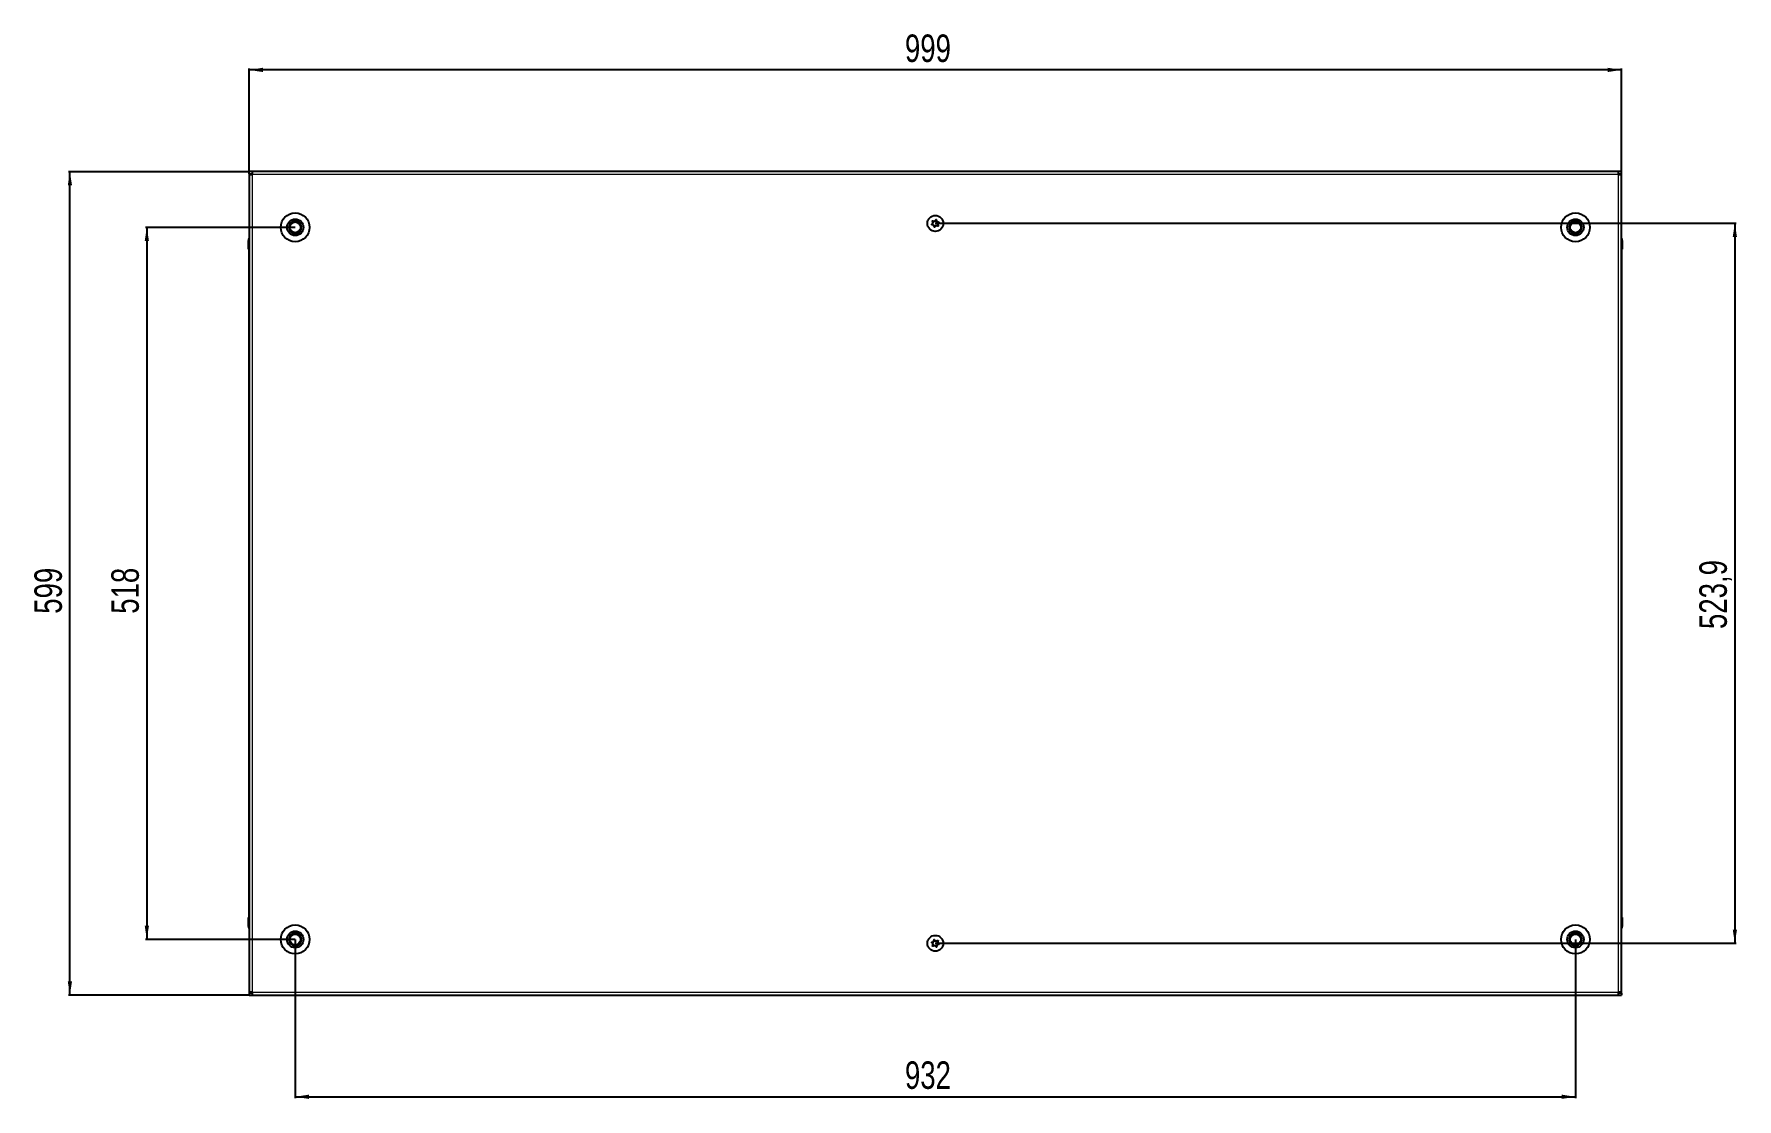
# Model space of a CAD drawing. Header units: millimetres. Extents: x 1415 to 6170, y -1465 to 1637.
# Drawn here: x 1415 to 2654, y 801 to 1576 of the extents above; entities that cross this region are included whole.
import ezdxf

# ---------------------------------------------------------------- set-up
doc = ezdxf.new("R2010")
doc.units = ezdxf.units.MM
doc.layers.add('FORMAT', color=7, linetype='Continuous')
doc.styles.add('SLDTEXTSTYLE0', font='TXT', dxfattribs={"width": 0.75})
doc.dimstyles.new('SLDDIMSTYLE0', dxfattribs={"dimtxt": 20, "dimasz": 10, "dimexe": 0, "dimexo": 0.0625, "dimgap": 5, "dimtad": 2, "dimdec": 1, "dimrnd": 1e-09, "dimzin": 12, "dimdsep": 46, "dimtxsty": 'SLDTEXTSTYLE0', "dimsah": 1, "dimcen": 0.09, "dimadec": 0, "dimazin": 3, "dimtfac": 1, "dimtofl": 0, "dimtmove": 0, "dimatfit": 3, "dimfxl": 0, "dimfrac": 2, "dimtolj": 1, "dimtzin": 12, "dimarcsym": 0})

# ---------------------------------------------------------------- blocks, each defined once
blk = doc.blocks.new('_D')
at = {"layer": 'FORMAT'}
for p, q in [((1571.3, 1475.8), (1439.8, 1475.8)), ((1440.8, 876.8), (1440.8, 1475.8)), ((1571.3, 876.8), (1439.8, 876.8))]:
    blk.add_line(p, q, dxfattribs=at)
for points in [[(1440.8, 1475.8), (1439.3, 1465.8), (1442.4, 1465.8)], [(1440.8, 876.8), (1442.4, 886.8), (1439.3, 886.8)]]:
    blk.add_solid(points, dxfattribs=at)
at = {"layer": 'FORMAT', "insert": (1415, 1154.2), "char_height": 20, "attachment_point": 1, "rotation": 90, "style": 'SLDTEXTSTYLE0'}
blk.add_mtext('599', dxfattribs=at)
blk = doc.blocks.new('_D_1')
at = {"layer": 'FORMAT'}
for p, q in [((1571.3, 1475.8), (1571.3, 1550.8)), ((2570.3, 1549.8), (1571.3, 1549.8)), ((2570.3, 1475.8), (2570.3, 1550.8))]:
    blk.add_line(p, q, dxfattribs=at)
for points in [[(1571.3, 1549.8), (1581.3, 1548.3), (1581.3, 1551.4)], [(2570.3, 1549.8), (2560.3, 1551.4), (2560.3, 1548.3)]]:
    blk.add_solid(points, dxfattribs=at)
at = {"layer": 'FORMAT', "insert": (2048.7, 1575.6), "char_height": 20, "attachment_point": 1, "style": 'SLDTEXTSTYLE0'}
blk.add_mtext('999', dxfattribs=at)
blk = doc.blocks.new('_D_2')
at = {"layer": 'FORMAT'}
for p, q in [((1604.8, 917.3), (1604.8, 801.8)), ((2536.8, 917.3), (2536.8, 801.8)), ((1604.8, 802.8), (2536.8, 802.8))]:
    blk.add_line(p, q, dxfattribs=at)
for points in [[(1604.8, 802.8), (1614.8, 801.3), (1614.8, 804.4)], [(2536.8, 802.8), (2526.8, 804.4), (2526.8, 801.3)]]:
    blk.add_solid(points, dxfattribs=at)
at = {"layer": 'FORMAT', "insert": (2048.7, 828.6), "char_height": 20, "attachment_point": 1, "style": 'SLDTEXTSTYLE0'}
blk.add_mtext('932', dxfattribs=at)
blk = doc.blocks.new('_D_3')
at = {"layer": 'FORMAT'}
for p, q in [((2070.8, 1438.3), (2653.8, 1438.3)), ((2652.8, 1438.3), (2652.8, 914.5)), ((2070.8, 914.5), (2653.8, 914.5))]:
    blk.add_line(p, q, dxfattribs=at)
for points in [[(2652.8, 1438.3), (2651.3, 1428.3), (2654.4, 1428.3)], [(2652.8, 914.5), (2654.4, 924.5), (2651.3, 924.5)]]:
    blk.add_solid(points, dxfattribs=at)
at = {"layer": 'FORMAT', "insert": (2627, 1143.1), "char_height": 20, "attachment_point": 1, "rotation": 90, "style": 'SLDTEXTSTYLE0'}
blk.add_mtext('523,9', dxfattribs=at)
blk = doc.blocks.new('_D_4')
at = {"layer": 'FORMAT'}
for p, q in [((1604.8, 1435.3), (1495.8, 1435.3)), ((1496.8, 1435.3), (1496.8, 917.3)), ((1604.8, 917.3), (1495.8, 917.3))]:
    blk.add_line(p, q, dxfattribs=at)
for points in [[(1496.8, 1435.3), (1495.3, 1425.3), (1498.4, 1425.3)], [(1496.8, 917.3), (1498.4, 927.3), (1495.3, 927.3)]]:
    blk.add_solid(points, dxfattribs=at)
at = {"layer": 'FORMAT', "insert": (1471, 1154.2), "char_height": 20, "attachment_point": 1, "rotation": 90, "style": 'SLDTEXTSTYLE0'}
blk.add_mtext('518', dxfattribs=at)

msp = doc.modelspace()

# ---------------------------------------------------------------- linework, layer by layer
at = {"color": 7, "linetype": 'Continuous', "lineweight": 25}
for p, q in [((1571.32, 1474.32), (1571.32, 1475.82)), ((1573.42, 1475.82), (1571.32, 1475.82)), ((2568.22, 1475.82), (1573.42, 1475.82)), ((1573.42, 1475.82), (1573.42, 1473.72)), ((2568.22, 1473.72), (2568.22, 1475.82)), ((2570.32, 1475.82), (2568.22, 1475.82)), ((2570.32, 1474.32), (2570.32, 1475.82)), ((1571.32, 1474.32), (1573.42, 1474.32)), ((1571.32, 1474.32), (1571.32, 1473.72)), ((1571.32, 1473.72), (1571.32, 878.92)), ((1571.32, 1473.72), (1573.42, 1473.72)), ((2568.22, 1474.32), (2570.32, 1474.32)), ((2568.22, 1473.72), (2570.32, 1473.72)), ((2570.32, 1473.72), (2570.32, 1474.32)), ((2570.32, 878.92), (2570.32, 1473.72)), ((1570.82, 1425.82), (1570.82, 1419.32)), ((1570.82, 1419.32), (1570.82, 1425.82)), ((2570.32, 1427.15), (2570.32, 1427.15)), ((2570.82, 1425.82), (2570.82, 1419.32)), ((2570.82, 1419.32), (2570.82, 1425.82)), ((1570.82, 1419.32), (1570.82, 1419.32)), ((1571.32, 1419.32), (1570.82, 1419.32)), ((1570.97, 1419.32), (1570.97, 933.32)), ((2570.32, 1419.32), (2570.82, 1419.32)), ((2570.67, 933.32), (2570.67, 1419.32)), ((2570.82, 1419.32), (2570.82, 1419.32)), ((2570.82, 1419.32), (2570.82, 1419.32)), ((1570.82, 926.82), (1570.82, 933.32)), ((1570.82, 933.32), (1570.82, 933.32)), ((1570.82, 933.32), (1570.82, 933.32)), ((1570.82, 933.32), (1570.82, 926.82)), ((1571.32, 933.32), (1570.82, 933.32)), ((2570.32, 933.32), (2570.82, 933.32)), ((2570.82, 933.32), (2570.82, 933.32)), ((2570.82, 926.82), (2570.82, 933.32)), ((2570.82, 933.32), (2570.82, 926.82)), ((1571.32, 925.5), (1571.32, 925.5)), ((1573.42, 878.92), (1571.32, 878.92)), ((1571.32, 878.92), (1571.32, 878.32)), ((1571.32, 878.32), (1571.32, 876.82)), ((1573.42, 878.32), (1571.32, 878.32)), ((1571.32, 876.82), (1573.42, 876.82)), ((1573.42, 878.92), (1573.42, 876.82)), ((1573.42, 876.82), (2568.22, 876.82)), ((2570.32, 878.92), (2568.22, 878.92)), ((2568.22, 876.82), (2568.22, 878.92)), ((2570.32, 878.32), (2568.22, 878.32)), ((2568.22, 876.82), (2570.32, 876.82)), ((2570.32, 878.32), (2570.32, 878.92)), ((2570.32, 878.32), (2570.32, 876.82))]:
    msp.add_line(p, q, dxfattribs=at)
at = {"color": 8, "linetype": 'Continuous', "lineweight": 18}
for p, q in [((1573.42, 1473.72), (1573.42, 878.92)), ((2568.22, 1473.72), (1573.42, 1473.72)), ((2568.22, 878.92), (2568.22, 1473.72)), ((1571.32, 1425.82), (1570.82, 1425.82)), ((2570.32, 1425.82), (2570.82, 1425.82)), ((1571.32, 926.82), (1570.82, 926.82)), ((2570.32, 926.82), (2570.82, 926.82)), ((1573.42, 878.92), (2568.22, 878.92))]:
    msp.add_line(p, q, dxfattribs=at)
at = {"color": 7, "linetype": 'Continuous', "lineweight": 25}
for centre, radius in [((1604.82, 1435.32), 10.5), ((1604.82, 1435.32), 6), ((1604.82, 1435.32), 3.9), ((2070.82, 1438.17), 5.79), ((2070.82, 1438.17), 1.85), ((2536.82, 1435.32), 10.5), ((2536.82, 1435.32), 6), ((2536.82, 1435.32), 3.9), ((1604.82, 917.32), 10.5), ((1604.82, 917.32), 6), ((1604.82, 917.32), 3.9), ((2070.82, 914.47), 5.79), ((2536.82, 917.32), 10.5), ((2536.82, 917.32), 6), ((2536.82, 917.32), 3.9), ((2070.82, 914.47), 1.85)]:
    msp.add_circle(centre, radius, dxfattribs=at)
for centre, radius, start, end in [((1604.82, 1435.32), 4.62, 120, 180), ((1604.82, 1435.32), 4.62, 60, 120), ((1604.82, 1435.32), 4.62, 0, 60), ((2536.82, 1435.32), 4.62, 120, 180), ((2536.82, 1435.32), 4.62, 60, 120), ((2536.82, 1435.32), 4.62, 360, 60), ((1572.82, 1425.82), 2, 138.57492, 180), ((1572.82, 1425.82), 2, 138.59038, 180), ((1604.82, 1435.32), 4.62, 180, 240), ((1604.82, 1435.32), 4.62, 240, 300), ((1604.82, 1435.32), 4.62, 300, 0), ((2536.82, 1435.32), 4.62, 180, 240), ((2536.82, 1435.32), 4.62, 240, 300), ((2536.82, 1435.32), 4.62, 300, 360), ((2568.82, 1425.82), 2, 33.94202, 41.40962), ((2568.82, 1425.82), 2, 0, 41.39416), ((2568.82, 1425.82), 2, 0, 18.58003), ((1572.82, 926.82), 2, 180, 198.58003), ((1572.82, 926.82), 2, 180, 221.40962), ((1572.82, 926.82), 2, 213.94202, 221.40962), ((1604.82, 917.32), 4.62, 120, 180), ((1604.82, 917.32), 4.62, 180, 240), ((1604.82, 917.32), 4.62, 60, 120), ((1604.82, 917.32), 4.62, 360, 60), ((1604.82, 917.32), 4.62, 300, 360), ((2536.82, 917.32), 4.62, 120, 180), ((2536.82, 917.32), 4.62, 180, 240), ((2536.82, 917.32), 4.62, 60, 120), ((2536.82, 917.32), 4.62, 360, 60), ((2536.82, 917.32), 4.62, 300, 360), ((2568.82, 926.82), 2, 318.57492, 0), ((2568.82, 926.82), 2, 318.59038, 0), ((1604.82, 917.32), 4.62, 240, 300), ((2536.82, 917.32), 4.62, 240, 300)]:
    msp.add_arc(centre, radius, start, end, dxfattribs=at)
for points, knots in [([(1600.2, 1435.32), (1600.53, 1435.9), (1601.1, 1436.88), (1601.92, 1438.3), (1602.33, 1439.01), (1602.51, 1439.32)], [0, 0, 0, 0, 0.4391308, 0.7513783, 1, 1, 1, 1]), ([(1602.51, 1439.32), (1602.71, 1439.32), (1603.42, 1439.32), (1604.72, 1439.32), (1606.11, 1439.32), (1606.86, 1439.32), (1607.13, 1439.32)], [0, 0, 0, 0, 0.1393293, 0.4852696, 0.8163565, 1, 1, 1, 1]), ([(1607.13, 1439.32), (1607.46, 1438.75), (1608.03, 1437.77), (1608.85, 1436.35), (1609.26, 1435.64), (1609.44, 1435.32)], [0, 0, 0, 0, 0.4391308, 0.7513783, 1, 1, 1, 1]), ([(2068.73, 1440.04), (2068.72, 1440.03), (2068.71, 1440), (2068.71, 1439.95), (2068.73, 1439.8), (2068.87, 1439.44), (2069.06, 1438.94), (2068.96, 1438.31), (2068.64, 1437.91), (2068.36, 1437.63), (2068.21, 1437.45), (2068.16, 1437.36), (2068.15, 1437.32), (2068.16, 1437.29), (2068.18, 1437.26), (2068.24, 1437.22), (2068.5, 1437.15), (2068.97, 1437.09), (2069.64, 1436.85), (2069.96, 1436.21), (2070.06, 1435.75), (2070.16, 1435.5), (2070.21, 1435.45), (2070.24, 1435.43), (2070.27, 1435.43), (2070.31, 1435.44), (2070.34, 1435.46), (2070.41, 1435.51), (2070.56, 1435.68), (2070.8, 1435.98), (2071.17, 1436.34), (2071.78, 1436.51), (2072.3, 1436.38), (2072.68, 1436.28), (2072.83, 1436.27), (2072.89, 1436.29), (2072.91, 1436.31), (2072.93, 1436.34), (2072.93, 1436.4), (2072.91, 1436.54), (2072.77, 1436.9), (2072.58, 1437.41), (2072.68, 1438.04), (2073, 1438.44), (2073.28, 1438.72), (2073.43, 1438.9), (2073.48, 1438.98), (2073.49, 1439.03), (2073.48, 1439.06), (2073.46, 1439.08), (2073.4, 1439.13), (2073.14, 1439.2), (2072.67, 1439.25), (2072, 1439.5), (2071.68, 1440.13), (2071.58, 1440.6), (2071.48, 1440.85), (2071.43, 1440.9), (2071.4, 1440.91), (2071.37, 1440.92), (2071.33, 1440.91), (2071.3, 1440.89), (2071.23, 1440.84), (2071.08, 1440.67), (2070.84, 1440.37), (2070.47, 1440.01), (2069.86, 1439.84), (2069.34, 1439.97), (2068.96, 1440.06), (2068.81, 1440.07), (2068.75, 1440.06), (2068.74, 1440.04), (2068.73, 1440.04)], [0, 0, 0, 0, 0.00200873, 0.00442003, 0.00936469, 0.02552819, 0.06770529, 0.09578618, 0.12464563, 0.1503415, 0.16051935, 0.16339425, 0.16569651, 0.16724481, 0.16887414, 0.1707699, 0.17860577, 0.21199411, 0.24999446, 0.2879948, 0.32138314, 0.32921901, 0.33111477, 0.3327441, 0.3342924, 0.33621663, 0.33853534, 0.3413178, 0.34966197, 0.37535784, 0.40421729, 0.43229818, 0.47447528, 0.49063878, 0.4966691, 0.49844005, 0.5, 0.50200873, 0.50442003, 0.50936469, 0.52552819, 0.56770529, 0.59578618, 0.62464563, 0.6503415, 0.66051935, 0.66339425, 0.66569651, 0.66724481, 0.66887414, 0.6707699, 0.67860577, 0.71199411, 0.74999446, 0.7879948, 0.82138314, 0.82921901, 0.83111477, 0.8327441, 0.8342924, 0.83621663, 0.83853534, 0.8413178, 0.84966197, 0.87535784, 0.90421729, 0.93229818, 0.97447528, 0.99063878, 0.9966691, 0.99844005, 1, 1, 1, 1]), ([(2532.2, 1435.32), (2532.53, 1435.9), (2533.1, 1436.88), (2533.92, 1438.3), (2534.33, 1439.01), (2534.51, 1439.32)], [0, 0, 0, 0, 0.4391308, 0.7513783, 1, 1, 1, 1]), ([(2534.51, 1439.32), (2534.71, 1439.32), (2535.42, 1439.32), (2536.72, 1439.32), (2538.11, 1439.32), (2538.86, 1439.32), (2539.13, 1439.32)], [0, 0, 0, 0, 0.1393293, 0.4852696, 0.8163565, 1, 1, 1, 1]), ([(2539.13, 1439.32), (2539.46, 1438.75), (2540.03, 1437.77), (2540.85, 1436.35), (2541.26, 1435.64), (2541.44, 1435.32)], [0, 0, 0, 0, 0.4391308, 0.7513783, 1, 1, 1, 1]), ([(1602.51, 1431.32), (1602.18, 1431.9), (1601.61, 1432.88), (1600.79, 1434.3), (1600.38, 1435.01), (1600.2, 1435.32)], [0, 0, 0, 0, 0.4391308, 0.7513783, 1, 1, 1, 1]), ([(1607.13, 1431.32), (1606.86, 1431.32), (1606.11, 1431.32), (1604.72, 1431.32), (1603.42, 1431.32), (1602.71, 1431.32), (1602.51, 1431.32)], [0, 0, 0, 0, 0.1836435, 0.5147304, 0.8606707, 1, 1, 1, 1]), ([(1609.44, 1435.32), (1609.11, 1434.75), (1608.54, 1433.77), (1607.72, 1432.35), (1607.31, 1431.64), (1607.13, 1431.32)], [0, 0, 0, 0, 0.4391308, 0.7513783, 1, 1, 1, 1]), ([(2534.51, 1431.32), (2534.18, 1431.9), (2533.61, 1432.88), (2532.79, 1434.3), (2532.38, 1435.01), (2532.2, 1435.32)], [0, 0, 0, 0, 0.4391308, 0.7513783, 1, 1, 1, 1]), ([(2539.13, 1431.32), (2538.86, 1431.32), (2538.11, 1431.32), (2536.72, 1431.32), (2535.42, 1431.32), (2534.71, 1431.32), (2534.51, 1431.32)], [0, 0, 0, 0, 0.1836435, 0.5147304, 0.8606707, 1, 1, 1, 1]), ([(2541.44, 1435.32), (2541.11, 1434.75), (2540.54, 1433.77), (2539.72, 1432.35), (2539.31, 1431.64), (2539.13, 1431.32)], [0, 0, 0, 0, 0.4391308, 0.7513783, 1, 1, 1, 1]), ([(1600.2, 917.32), (1600.53, 917.9), (1601.1, 918.88), (1601.92, 920.3), (1602.33, 921.01), (1602.51, 921.32)], [0, 0, 0, 0, 0.4391308, 0.7513783, 1, 1, 1, 1]), ([(1602.51, 913.32), (1602.18, 913.9), (1601.61, 914.88), (1600.79, 916.3), (1600.38, 917.01), (1600.2, 917.32)], [0, 0, 0, 0, 0.4391308, 0.7513783, 1, 1, 1, 1]), ([(1602.51, 921.32), (1602.71, 921.32), (1603.42, 921.32), (1604.72, 921.32), (1606.11, 921.32), (1606.86, 921.32), (1607.13, 921.32)], [0, 0, 0, 0, 0.1393293, 0.4852696, 0.8163565, 1, 1, 1, 1]), ([(1607.13, 921.32), (1607.46, 920.75), (1608.03, 919.77), (1608.85, 918.35), (1609.26, 917.64), (1609.44, 917.32)], [0, 0, 0, 0, 0.4391308, 0.7513783, 1, 1, 1, 1]), ([(1609.44, 917.32), (1609.11, 916.75), (1608.54, 915.77), (1607.72, 914.35), (1607.31, 913.64), (1607.13, 913.32)], [0, 0, 0, 0, 0.4391308, 0.7513783, 1, 1, 1, 1]), ([(2532.2, 917.32), (2532.53, 917.9), (2533.1, 918.88), (2533.92, 920.3), (2534.33, 921.01), (2534.51, 921.32)], [0, 0, 0, 0, 0.4391308, 0.7513783, 1, 1, 1, 1]), ([(2534.51, 913.32), (2534.18, 913.9), (2533.61, 914.88), (2532.79, 916.3), (2532.38, 917.01), (2532.2, 917.32)], [0, 0, 0, 0, 0.4391308, 0.7513783, 1, 1, 1, 1]), ([(2534.51, 921.32), (2534.71, 921.32), (2535.42, 921.32), (2536.72, 921.32), (2538.11, 921.32), (2538.86, 921.32), (2539.13, 921.32)], [0, 0, 0, 0, 0.1393293, 0.4852696, 0.8163565, 1, 1, 1, 1]), ([(2539.13, 921.32), (2539.46, 920.75), (2540.03, 919.77), (2540.85, 918.35), (2541.26, 917.64), (2541.44, 917.32)], [0, 0, 0, 0, 0.4391308, 0.7513783, 1, 1, 1, 1]), ([(2541.44, 917.32), (2541.11, 916.75), (2540.54, 915.77), (2539.72, 914.35), (2539.31, 913.64), (2539.13, 913.32)], [0, 0, 0, 0, 0.4391308, 0.7513783, 1, 1, 1, 1]), ([(1607.13, 913.32), (1606.86, 913.32), (1606.11, 913.32), (1604.72, 913.32), (1603.42, 913.32), (1602.71, 913.32), (1602.51, 913.32)], [0, 0, 0, 0, 0.1836435, 0.5147304, 0.8606707, 1, 1, 1, 1]), ([(2073.55, 913.83), (2073.55, 913.84), (2073.55, 913.87), (2073.52, 913.92), (2073.43, 914.04), (2073.14, 914.29), (2072.73, 914.64), (2072.52, 915.24), (2072.61, 915.75), (2072.72, 916.13), (2072.77, 916.36), (2072.77, 916.45), (2072.76, 916.49), (2072.73, 916.52), (2072.7, 916.53), (2072.63, 916.54), (2072.37, 916.48), (2071.93, 916.3), (2071.23, 916.2), (2070.64, 916.61), (2070.33, 916.96), (2070.12, 917.13), (2070.05, 917.16), (2070.02, 917.16), (2069.99, 917.15), (2069.97, 917.12), (2069.94, 917.09), (2069.91, 917.01), (2069.86, 916.79), (2069.79, 916.41), (2069.64, 915.92), (2069.19, 915.48), (2068.66, 915.35), (2068.28, 915.25), (2068.15, 915.19), (2068.11, 915.14), (2068.09, 915.11), (2068.09, 915.08), (2068.12, 915.02), (2068.21, 914.91), (2068.5, 914.66), (2068.91, 914.3), (2069.12, 913.71), (2069.03, 913.2), (2068.92, 912.82), (2068.87, 912.59), (2068.87, 912.49), (2068.88, 912.45), (2068.91, 912.43), (2068.94, 912.41), (2069.01, 912.41), (2069.27, 912.47), (2069.71, 912.64), (2070.41, 912.74), (2071, 912.34), (2071.31, 911.98), (2071.52, 911.81), (2071.58, 911.79), (2071.62, 911.79), (2071.65, 911.8), (2071.67, 911.82), (2071.69, 911.86), (2071.73, 911.94), (2071.78, 912.16), (2071.85, 912.53), (2072, 913.03), (2072.45, 913.47), (2072.98, 913.6), (2073.36, 913.7), (2073.49, 913.76), (2073.53, 913.8), (2073.54, 913.82), (2073.55, 913.83)], [0, 0, 0, 0, 0.0020087, 0.00442, 0.0093647, 0.0255282, 0.0677053, 0.0957862, 0.1246456, 0.1503415, 0.1605194, 0.1633943, 0.1656965, 0.1672448, 0.1688741, 0.1707699, 0.1786058, 0.2119941, 0.2499945, 0.2879948, 0.3213831, 0.329219, 0.3311148, 0.3327441, 0.3342924, 0.3362166, 0.3385353, 0.3413178, 0.349662, 0.3753578, 0.4042173, 0.4322982, 0.4744753, 0.4906388, 0.4966691, 0.49844, 0.5, 0.5020087, 0.50442, 0.5093647, 0.5255282, 0.5677053, 0.5957862, 0.6246456, 0.6503415, 0.6605194, 0.6633943, 0.6656965, 0.6672448, 0.6688741, 0.6707699, 0.6786058, 0.7119941, 0.7499945, 0.7879948, 0.8213831, 0.829219, 0.8311148, 0.8327441, 0.8342924, 0.8362166, 0.8385353, 0.8413178, 0.849662, 0.8753578, 0.9042173, 0.9322982, 0.9744753, 0.9906388, 0.9966691, 0.99844, 1, 1, 1, 1]), ([(2539.13, 913.32), (2538.86, 913.32), (2538.11, 913.32), (2536.72, 913.32), (2535.42, 913.32), (2534.71, 913.32), (2534.51, 913.32)], [0, 0, 0, 0, 0.1836435, 0.5147304, 0.8606707, 1, 1, 1, 1])]:
    msp.add_open_spline(points, degree=3, knots=knots, dxfattribs=at)

# ---------------------------------------------------------------- dimensions: what is measured, and where the dimension line sits
at = {"layer": 'FORMAT'}
for base, p1, p2, picture, middle in [((1571.32, 1549.82), (2570.32, 1475.82), (1571.32, 1475.82), '_D_1', (2070.82, 1549.82)), ((2536.82, 802.82), (1604.82, 917.32), (2536.82, 917.32), '_D_2', (2070.82, 802.82))]:
    dim = msp.add_linear_dim(base=base, p1=p1, p2=p2, dimstyle='SLDDIMSTYLE0', dxfattribs=at)
    dim.commit()
    dim.dimension.update_dxf_attribs({"geometry": picture, "text_midpoint": middle, "dimtype": 160})
for base, p1, p2, picture, middle in [((1440.82, 1475.82), (1571.32, 876.82), (1571.32, 1475.82), '_D', (1440.82, 1176.32)), ((2652.8202948, 914.47343353), (2070.8199379, 1438.32343353), (2070.8199379, 914.47343353), '_D_3', (2652.8202948, 1176.39843353)), ((1496.82, 917.32), (1604.82, 1435.32), (1604.82, 917.32), '_D_4', (1496.82, 1176.32))]:
    dim = msp.add_linear_dim(base=base, p1=p1, p2=p2, angle=90, dimstyle='SLDDIMSTYLE0', dxfattribs=at)
    dim.commit()
    dim.dimension.update_dxf_attribs({"geometry": picture, "text_midpoint": middle, "dimtype": 160})

doc.saveas('drawing.dxf')
